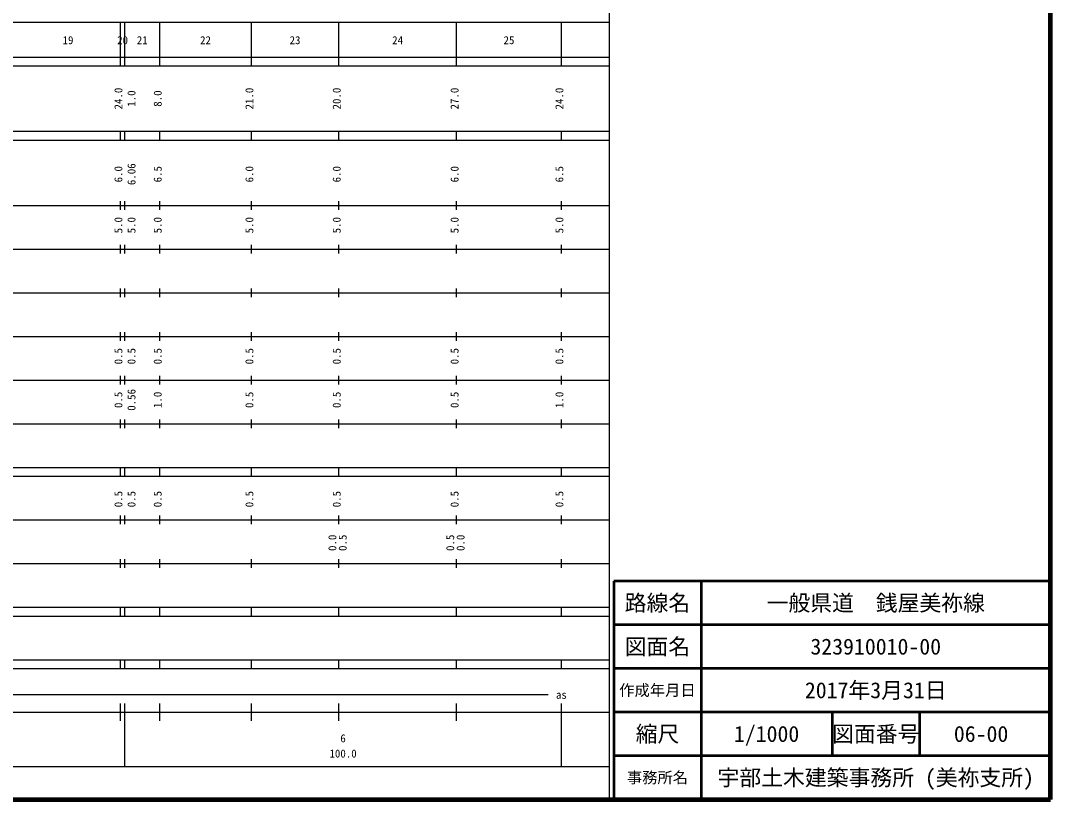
# Model space of a CAD drawing. Units: millimetres on the paper, enlarged 1000 times. Extents: x 40000 to 680000, y 20000 to 380000.
# Drawn here: x 444142 to 680000, y 20000 to 198357 of the extents above; entities that cross this region are included whole.
import ezdxf
from ezdxf.enums import TextEntityAlignment as Align

# ---------------------------------------------------------------- set-up
doc = ezdxf.new("R2010")
doc.units = ezdxf.units.MM
doc.header["$LTSCALE"] = 1000
for name, color, linetype, lineweight in [('M-TTL', 2, 'Continuous', 140), ('M-TTL-BAND', 7, 'Continuous', 25), ('M-TTL-FRAM', 2, 'Continuous', 50), ('M-TTL-LINE', 7, 'Continuous', 50)]:
    doc.layers.add(name, color=color, linetype=linetype, lineweight=lineweight)
doc.layers.add('M-TTL-TXT', color=7, linetype='Continuous')
doc.styles.add('ＭＳ ゴシック', font='')
doc.styles.get('ＭＳ ゴシック').set_extended_font_data('MS Gothic')

msp = doc.modelspace()

# ---------------------------------------------------------------- linework, layer by layer
at = {"layer": 'M-TTL'}
for p, q in [((680000, 20000), (680000, 380000)), ((40000, 20000), (680000, 20000))]:
    msp.add_line(p, q, dxfattribs=at)
at = {"layer": 'M-TTL-BAND'}
for p, q in [((579000, 20000), (579000, 370000)), ((68000, 198000), (579000, 198000)), ((467000, 188000), (467000, 198000)), ((468000, 188000), (468000, 198000)), ((476000, 188000), (476000, 198000)), ((497000, 188000), (497000, 198000)), ((517000, 188000), (517000, 198000)), ((544000, 188000), (544000, 198000)), ((568000, 188000), (568000, 198000)), ((40000, 190000), (579000, 190000)), ((40000, 188000), (579000, 188000)), ((40000, 173000), (579000, 173000)), ((467000, 171000), (467000, 173000)), ((468000, 171000), (468000, 173000)), ((476000, 171000), (476000, 173000)), ((497000, 171000), (497000, 173000)), ((517000, 171000), (517000, 173000)), ((544000, 171000), (544000, 173000)), ((568000, 171000), (568000, 173000)), ((40000, 171000), (579000, 171000)), ((40000, 156000), (579000, 156000)), ((467000, 155000), (467000, 157000)), ((468000, 155000), (468000, 157000)), ((476000, 155000), (476000, 157000)), ((497000, 155000), (497000, 157000)), ((517000, 155000), (517000, 157000)), ((544000, 155000), (544000, 157000)), ((568000, 155000), (568000, 157000)), ((467000, 145000), (467000, 147000)), ((468000, 145000), (468000, 147000)), ((476000, 145000), (476000, 147000)), ((497000, 145000), (497000, 147000)), ((517000, 145000), (517000, 147000)), ((544000, 145000), (544000, 147000)), ((568000, 145000), (568000, 147000)), ((46000, 146000), (579000, 146000)), ((467000, 135000), (467000, 137000)), ((468000, 135000), (468000, 137000)), ((476000, 135000), (476000, 137000)), ((497000, 135000), (497000, 137000)), ((517000, 135000), (517000, 137000)), ((544000, 135000), (544000, 137000)), ((568000, 135000), (568000, 137000)), ((52000, 136000), (579000, 136000)), ((46000, 126000), (579000, 126000)), ((467000, 125000), (467000, 127000)), ((468000, 125000), (468000, 127000)), ((476000, 125000), (476000, 127000)), ((497000, 125000), (497000, 127000)), ((517000, 125000), (517000, 127000)), ((544000, 125000), (544000, 127000)), ((568000, 125000), (568000, 127000)), ((52000, 116000), (579000, 116000)), ((467000, 115000), (467000, 117000)), ((468000, 115000), (468000, 117000)), ((476000, 115000), (476000, 117000)), ((497000, 115000), (497000, 117000)), ((517000, 115000), (517000, 117000)), ((544000, 115000), (544000, 117000)), ((568000, 115000), (568000, 117000)), ((467000, 105000), (467000, 107000)), ((468000, 105000), (468000, 107000)), ((476000, 105000), (476000, 107000)), ((497000, 105000), (497000, 107000)), ((517000, 105000), (517000, 107000)), ((544000, 105000), (544000, 107000)), ((568000, 105000), (568000, 107000)), ((46000, 106000), (579000, 106000)), ((40000, 96000), (579000, 96000)), ((467000, 94000), (467000, 96000)), ((468000, 94000), (468000, 96000)), ((476000, 94000), (476000, 96000)), ((497000, 94000), (497000, 96000)), ((517000, 94000), (517000, 96000)), ((544000, 94000), (544000, 96000)), ((568000, 94000), (568000, 96000)), ((40000, 94000), (579000, 94000)), ((467000, 83000), (467000, 85000)), ((468000, 83000), (468000, 85000)), ((476000, 83000), (476000, 85000)), ((497000, 83000), (497000, 85000)), ((517000, 83000), (517000, 85000)), ((544000, 83000), (544000, 85000)), ((568000, 83000), (568000, 85000)), ((49000, 84000), (579000, 84000)), ((40000, 74000), (579000, 74000)), ((467000, 73000), (467000, 75000)), ((468000, 73000), (468000, 75000)), ((476000, 73000), (476000, 75000)), ((497000, 73000), (497000, 75000)), ((517000, 73000), (517000, 75000)), ((544000, 73000), (544000, 75000)), ((568000, 73000), (568000, 75000)), ((40000, 64000), (579000, 64000)), ((467000, 62000), (467000, 64000)), ((468000, 62000), (468000, 64000)), ((476000, 62000), (476000, 64000)), ((497000, 62000), (497000, 64000)), ((517000, 62000), (517000, 64000)), ((544000, 62000), (544000, 64000)), ((568000, 62000), (568000, 64000)), ((40000, 62000), (579000, 62000)), ((40000, 52000), (579000, 52000)), ((467000, 50000), (467000, 52000)), ((468000, 50000), (468000, 52000)), ((476000, 50000), (476000, 52000)), ((497000, 50000), (497000, 52000)), ((517000, 50000), (517000, 52000)), ((544000, 50000), (544000, 52000)), ((568000, 50000), (568000, 52000)), ((40000, 50000), (579000, 50000)), ((84500, 44000), (565000, 44000)), ((467000, 38000), (467000, 42000)), ((468000, 27500), (468000, 42000)), ((476000, 38000), (476000, 42000)), ((497000, 38000), (497000, 42000)), ((517000, 38000), (517000, 42000)), ((544000, 38000), (544000, 42000)), ((568000, 27500), (568000, 42000)), ((40000, 40000), (579000, 40000)), ((68000, 27500), (579000, 27500))]:
    msp.add_line(p, q, dxfattribs=at)
at = {"layer": 'M-TTL-FRAM'}
for p, q in [((680000, 70000), (580000, 70000)), ((580000, 70000), (580000, 20000))]:
    msp.add_line(p, q, dxfattribs=at)
at = {"layer": 'M-TTL-LINE'}
for p, q in [((600000, 70000), (600000, 20000)), ((680000, 60000), (580000, 60000)), ((680000, 50000), (580000, 50000)), ((680000, 40000), (580000, 40000)), ((630000, 40000), (630000, 30000)), ((650000, 40000), (650000, 30000)), ((680000, 30000), (580000, 30000))]:
    msp.add_line(p, q, dxfattribs=at)

# ---------------------------------------------------------------- texts
at = {"layer": 'M-TTL-BAND', "style": 'ＭＳ ゴシック'}
for s, p in [('19', (455000, 192405)), ('20', (467500, 192405)), ('21', (472000, 192405)), ('22', (486500, 192405)), ('23', (507000, 192405)), ('24', (530500, 192405)), ('25', (556000, 192405)), ('as', (568000, 42500)), ('6', (518000, 32523)), ('100.0', (518000, 29033))]:
    msp.add_text(s, height=1833, dxfattribs=at).set_placement(p, align=Align.BOTTOM_CENTER)
for s, p in [('24.0', (468000, 180500)), ('1.0', (471000, 180500)), ('8.0', (477000, 180500)), ('21.0', (498000, 180500)), ('20.0', (518000, 180500)), ('27.0', (545000, 180500)), ('24.0', (569000, 180500)), ('6.06', (471000, 163174)), ('6.0', (468000, 163174)), ('6.5', (477000, 163174)), ('6.0', (498000, 163174)), ('6.0', (518000, 163174)), ('6.0', (545000, 163174)), ('6.5', (569000, 163174)), ('5.0', (468000, 151500)), ('5.0', (471000, 151500)), ('5.0', (477000, 151500)), ('5.0', (498000, 151500)), ('5.0', (518000, 151500)), ('5.0', (545000, 151500)), ('5.0', (569000, 151500)), ('0.5', (468000, 121500)), ('0.5', (471000, 121500)), ('0.5', (477000, 121500)), ('0.5', (498000, 121500)), ('0.5', (518000, 121500)), ('0.5', (545000, 121500)), ('0.5', (569000, 121500)), ('0.5', (468000, 111500)), ('0.56', (471000, 111500)), ('1.0', (477000, 111500)), ('0.5', (498000, 111500)), ('0.5', (518000, 111500)), ('0.5', (545000, 111500)), ('1.0', (569000, 111500)), ('0.5', (468000, 88764)), ('0.5', (471000, 88764)), ('0.5', (477000, 88764)), ('0.5', (498000, 88764)), ('0.5', (518000, 88764)), ('0.5', (545000, 88764)), ('0.5', (569000, 88764)), ('0.0', (517000, 78764)), ('0.5', (519370, 78764)), ('0.5', (544000, 78764)), ('0.0', (546370, 78764))]:
    msp.add_text(s, height=1833, rotation=90, dxfattribs=at).set_placement(p, align=Align.BOTTOM_CENTER)
at = {"layer": 'M-TTL-TXT', "style": 'ＭＳ ゴシック'}
for s, height, p in [('路線名', 3666, (590000, 65000)), ('路線名', 3666, (590000, 65000)), ('一般県道\u3000銭屋美祢線', 3666, (640000, 65000)), ('図面名', 3666, (590000, 55000)), ('図面名', 3666, (590000, 55000)), ('323910010-00', 3666, (640000, 55000)), ('2017年3月31日', 3666, (640000, 45000)), ('作成年月日', 2566, (590000, 45000)), ('作成年月日', 2566, (590000, 45000)), ('縮尺', 3666, (590000, 35000)), ('縮尺', 3666, (590000, 35000)), ('1/1000', 3666, (615000, 35000)), ('図面番号', 3666, (640000, 35000)), ('図面番号', 3666, (640000, 35000)), ('06-00', 3666, (664125, 35000)), ('事務所名', 2566, (590000, 25000)), ('事務所名', 2566, (590000, 25000)), ('宇部土木建築事務所 (美祢支所)', 3666, (640000, 25000))]:
    msp.add_text(s, height=height, dxfattribs=at).set_placement(p, align=Align.MIDDLE_CENTER)

doc.saveas('drawing.dxf')
